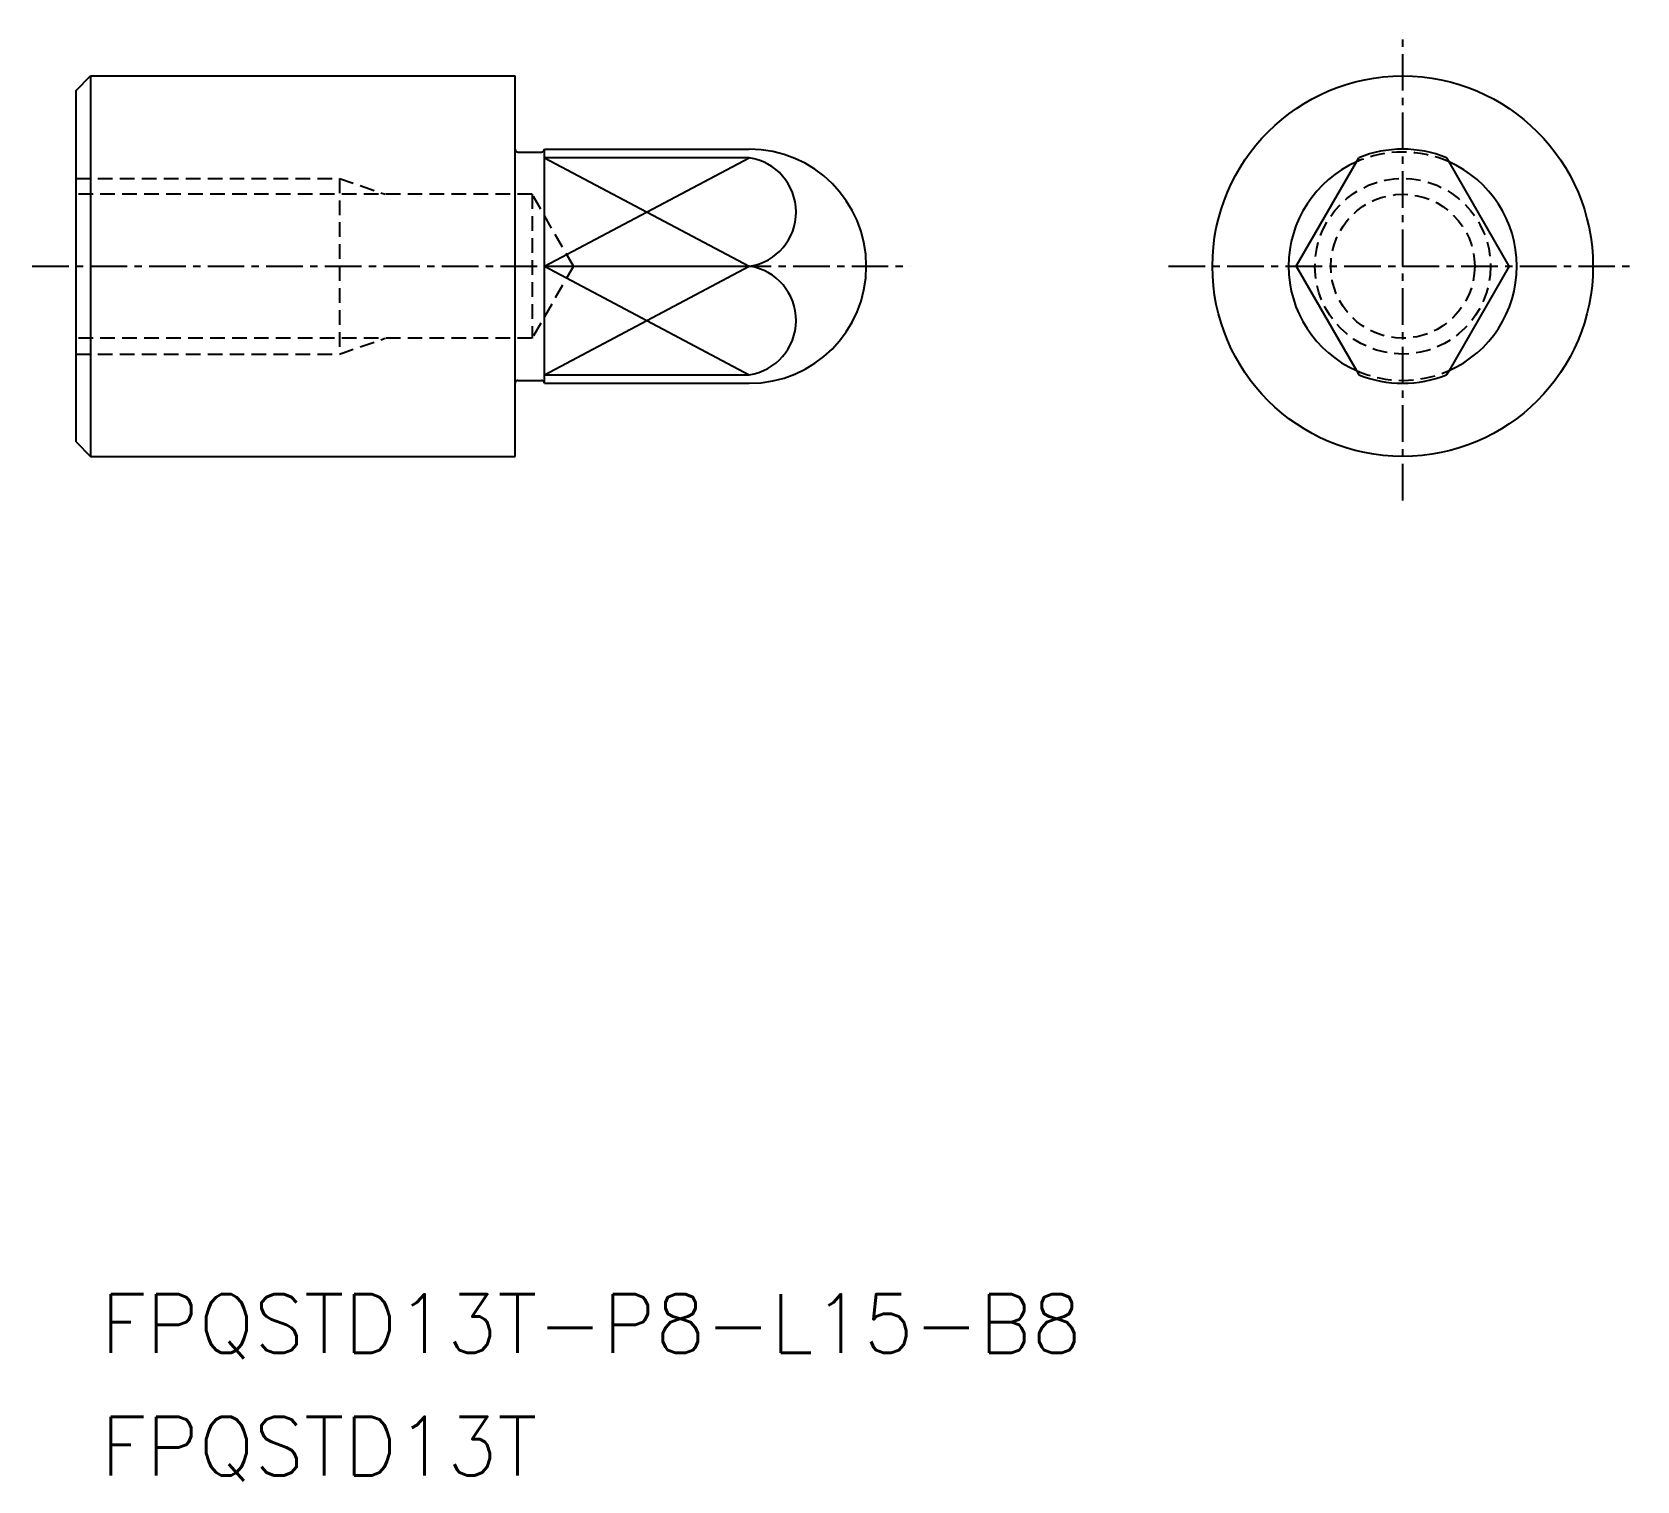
# Model space of a CAD drawing. Extents: x 21.1 to 76, y 15.6 to 65.1.
import ezdxf

# ---------------------------------------------------------------- set-up
doc = ezdxf.new("R2010")
doc.units = 0
doc.linetypes.add('CENTER', pattern=[2, 1.25, -0.25, 0.25, -0.25])
doc.linetypes.add('DASHED', pattern=[0.75, 0.5, -0.25])
doc.layers.get('0').update_dxf_attribs({"linetype": 'CONTINUOUS'})
doc.layers.add('CENTER', color=1, linetype='CENTER')
doc.styles.get("Standard").update_dxf_attribs({"font": 'txt.shx'})

msp = doc.modelspace()

# ---------------------------------------------------------------- linework, layer by layer
at = {"color": 7, "linetype": 'CONTINUOUS'}
for p, q in [((22.633, 63.123), (23.133, 63.623)), ((23.133, 63.623), (23.133, 50.623)), ((23.133, 63.623), (37.633, 63.623)), ((37.633, 61.123), (37.633, 63.623)), ((22.633, 51.123), (22.633, 63.123)), ((37.633, 53.123), (37.633, 61.123)), ((37.733, 61.023), (38.533, 61.023)), ((38.633, 53.123), (38.633, 61.123)), ((38.633, 61.123), (45.633, 61.123)), ((45.633, 60.831), (38.633, 60.831)), ((64.318, 57.123), (66.375, 60.687)), ((66.375, 60.687), (66.458, 60.831)), ((69.542, 60.687), (69.458, 60.831)), ((71.599, 57.123), (69.542, 60.687)), ((38.633, 57.123), (45.633, 57.123)), ((64.318, 57.123), (66.375, 53.558)), ((71.599, 57.123), (69.542, 53.558)), ((37.733, 53.223), (38.533, 53.223)), ((38.633, 53.415), (45.633, 53.415)), ((66.375, 53.558), (66.458, 53.415)), ((69.542, 53.558), (69.458, 53.415)), ((37.633, 50.623), (37.633, 53.123)), ((38.633, 53.123), (45.633, 53.123)), ((22.633, 51.123), (23.133, 50.623)), ((23.133, 50.623), (37.633, 50.623))]:
    msp.add_line(p, q, dxfattribs=at)
at = {"color": 3, "linetype": 'CONTINUOUS'}
for p, q in [((38.633, 60.831), (45.633, 57.123)), ((38.633, 57.123), (45.633, 60.831)), ((38.633, 53.415), (45.633, 57.123)), ((38.633, 57.123), (45.633, 53.415))]:
    msp.add_line(p, q, dxfattribs=at)
at = {"color": 3, "linetype": 'DASHED'}
for p, q in [((22.633, 60.123), (31.633, 60.123)), ((31.633, 60.123), (31.633, 54.123)), ((31.633, 60.123), (33.196, 59.581)), ((38.214, 59.581), (22.633, 59.581)), ((39.633, 57.123), (38.214, 59.581)), ((38.214, 59.581), (38.214, 54.664)), ((39.633, 57.123), (38.214, 54.664)), ((38.214, 54.664), (22.633, 54.664)), ((31.633, 54.123), (33.196, 54.664)), ((22.633, 54.123), (31.633, 54.123))]:
    msp.add_line(p, q, dxfattribs=at)
at = {"color": 7, "linetype": 'CONTINUOUS'}
msp.add_circle((67.958, 57.123), 6.5, dxfattribs=at)
at = {"color": 3, "linetype": 'DASHED'}
for radius in [3, 2.458]:
    msp.add_circle((67.958, 57.123), radius, dxfattribs=at)
at = {"color": 7, "linetype": 'CONTINUOUS'}
for centre, radius, start, end in [((37.733, 61.123), 0.1, 180, 270), ((38.533, 61.123), 0.1, 270, 0), ((45.633, 57.123), 4, 270, 90), ((67.958, 57.123), 3.9, 293.9481, 293.9481), ((67.958, 57.123), 4, 67.9757, 112.0243), ((45.357, 58.975), 1.876, 279.0784, 81.5397), ((67.958, 57.123), 3.9, 113.9481, 246.0519), ((67.958, 57.123), 3.9, 293.9481, 66.0519), ((45.357, 55.27), 1.876, 278.4603, 80.9216), ((37.733, 53.123), 0.1, 90, 180), ((38.533, 53.123), 0.1, 0, 90), ((67.958, 57.123), 4, 247.9757, 292.0243)]:
    msp.add_arc(centre, radius, start, end, dxfattribs=at)
at = {"color": 3, "linetype": 'DASHED'}
for start, end in [(66.0519, 113.9481), (246.0519, 293.9481)]:
    msp.add_arc((67.958, 57.123), 3.9, start, end, dxfattribs=at)
at = {"color": 7, "linetype": 'CONTINUOUS'}
msp.add_point((37.633, 57.123), dxfattribs=at)
at = {"layer": 'CENTER', "color": 1, "linetype": 'CENTER'}
for p, q in [((67.958, 49.123), (67.958, 65.123)), ((21.133, 57.123), (51.133, 57.123)), ((59.958, 57.123), (75.958, 57.123))]:
    msp.add_line(p, q, dxfattribs=at)
msp.add_point((67.958, 57.123), dxfattribs=at)

# ---------------------------------------------------------------- texts
at = {"color": 7, "linetype": 'CONTINUOUS'}
for s, p in [('FPQSTD13T-P8-L15-B8', (23.482, 20)), ('FPQSTD13T', (23.482, 15.813))]:
    msp.add_text(s, height=2, dxfattribs=at).set_placement(p)

doc.saveas('drawing.dxf')
